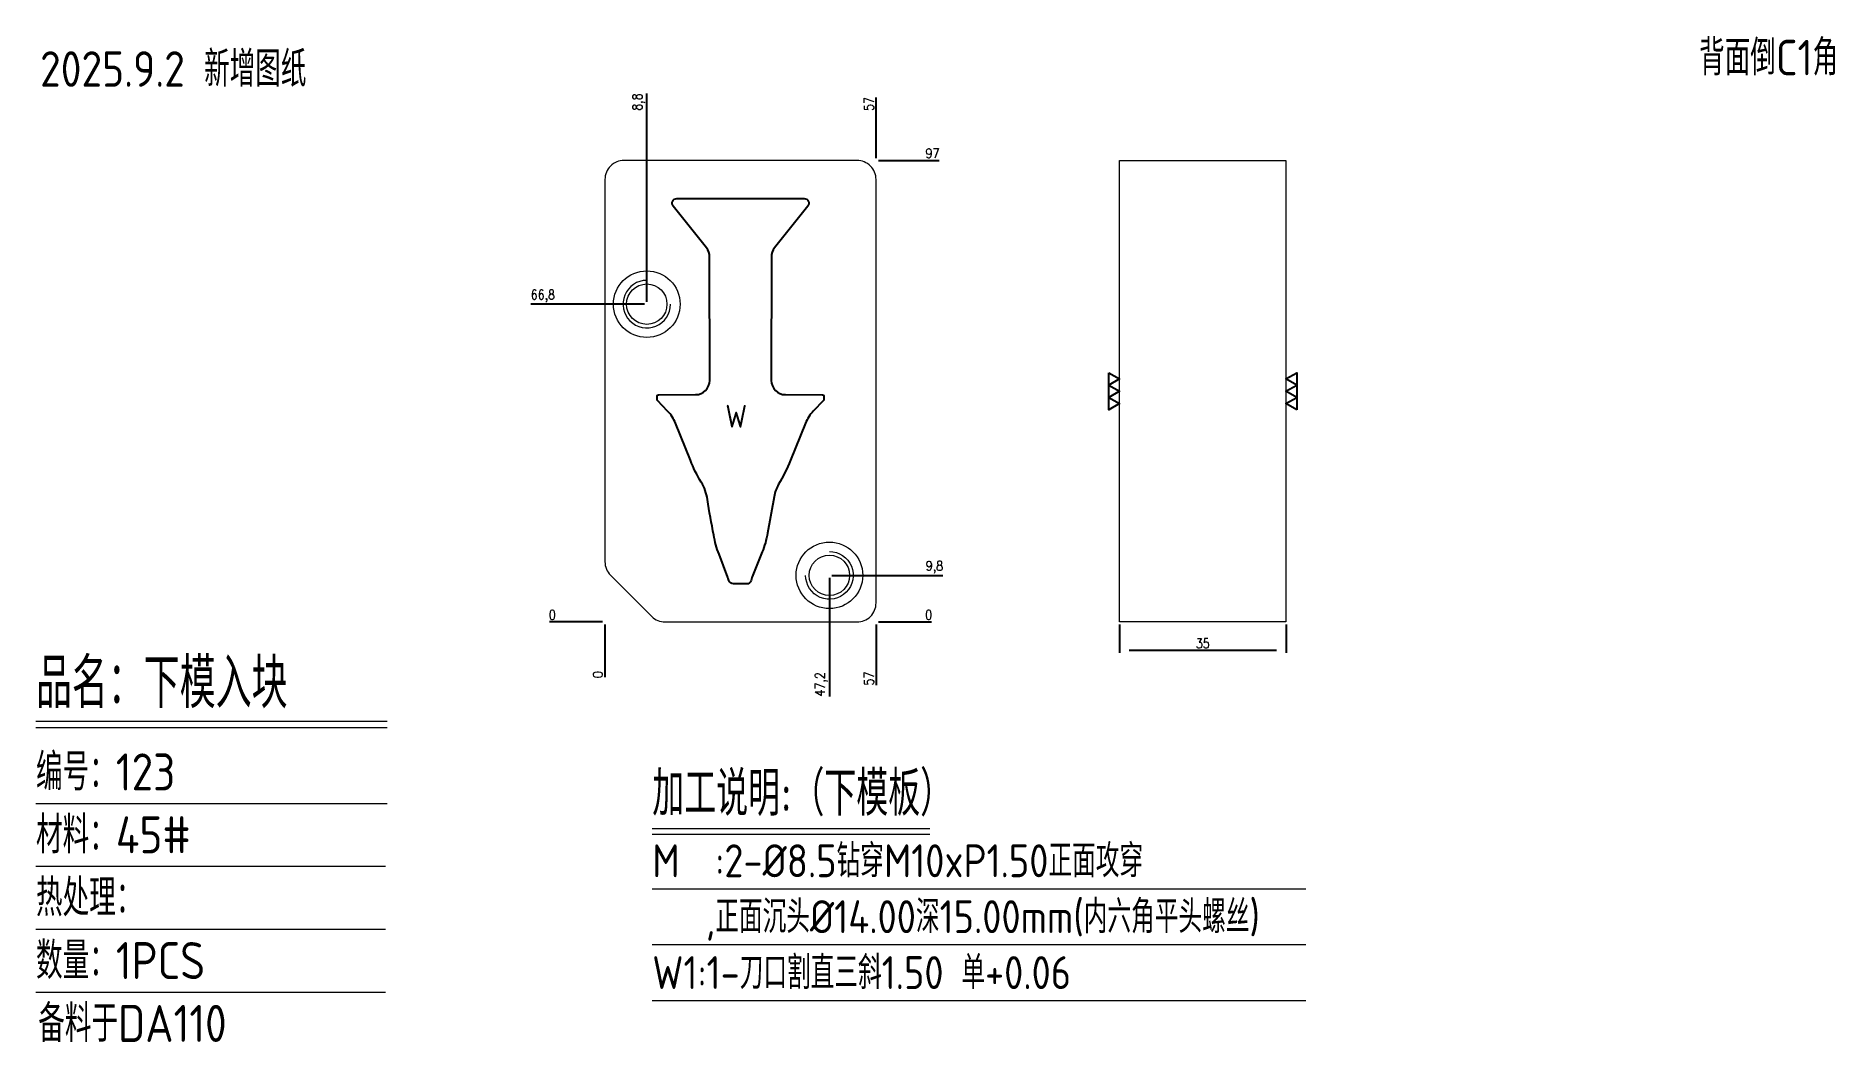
# Model space of a CAD drawing. Header units: millimetres. Extents: x 96304 to 96682, y 1604 to 1816.
import ezdxf
from ezdxf.enums import TextEntityAlignment as Align

# ---------------------------------------------------------------- set-up
doc = ezdxf.new("R2010")
doc.units = ezdxf.units.MM
for name, color, linetype in [('DIE_P', 2, 'Continuous'), ('DIM', 4, 'Continuous'), ('PH', 255, 'Continuous'), ('TEXT', 4, 'Continuous')]:
    doc.layers.add(name, color=color, linetype=linetype)
doc.styles.add('gbenor', font='gbenor.shx', dxfattribs={"bigfont": 'gbcbig.shx'})
doc.styles.get("Standard").update_dxf_attribs({"font": 'txt.shx', "width": 0.85, "bigfont": 'ctxt.shx'})
doc.dimstyles.new('T-2-WX', dxfattribs={"dimtxt": 2, "dimasz": 2, "dimexe": 0.5, "dimexo": 0.5, "dimgap": 0.5, "dimtad": 1, "dimtxsty": 'Standard', "dimblk": 'OPEN30', "dimcen": 0, "dimazin": 3, "dimtfac": 1, "dimtmove": 0, "dimatfit": 3, "dimldrblk": 'OPEN30', "dimlwd": -1, "dimlwe": -1})

# ---------------------------------------------------------------- blocks, each defined once
blk = doc.blocks.new('*D7579')
at = {"layer": 'Defpoints', "color": 0}
for p in [(96423.42, 1692.7), (96480.42, 1692.7), (96490.42, 1692.7)]:
    blk.add_point(p, dxfattribs=at)
at = {"layer": 'DIM', "color": 0}
blk.add_line((96480.92, 1692.7), (96492.05, 1692.7), dxfattribs=at)
at = {"layer": 'DIM', "color": 0, "lineweight": 5, "insert": (96491.48, 1694.2), "char_height": 2, "attachment_point": 5}
blk.add_mtext('0', dxfattribs=at)
blk = doc.blocks.new('_Open30')
blk = doc.blocks.new('*D7580')
at = {"layer": 'Defpoints', "color": 0}
for p in [(96470.62, 1702.5), (96490.42, 1702.5), (96423.42, 1692.7)]:
    blk.add_point(p, dxfattribs=at)
at = {"layer": 'DIM', "color": 0}
for p, q in [((96471.12, 1702.5), (96482.42, 1702.5)), ((96482.42, 1702.5), (96486.42, 1702.5)), ((96486.42, 1702.5), (96494.48, 1702.5))]:
    blk.add_line(p, q, dxfattribs=at)
at = {"layer": 'DIM', "color": 0, "lineweight": 5, "insert": (96492.7, 1704.19), "char_height": 2, "attachment_point": 5}
blk.add_mtext('9,8', dxfattribs=at)
blk = doc.blocks.new('*D7581')
at = {"layer": 'Defpoints', "color": 0}
for p in [(96480.42, 1789.7), (96490.42, 1789.7), (96423.42, 1692.7)]:
    blk.add_point(p, dxfattribs=at)
at = {"layer": 'DIM', "color": 0}
for p, q in [((96480.92, 1789.7), (96484.42, 1789.7)), ((96484.42, 1789.7), (96486.42, 1789.7)), ((96486.42, 1789.7), (96493.67, 1789.7))]:
    blk.add_line(p, q, dxfattribs=at)
at = {"layer": 'DIM', "color": 0, "insert": (96492.29, 1791.2), "char_height": 2, "attachment_point": 5}
blk.add_mtext('97', dxfattribs=at)
blk = doc.blocks.new('*D7582')
at = {"layer": 'Defpoints', "color": 0}
for p in [(96413.42, 1692.7), (96423.42, 1692.7), (96423.42, 1692.7)]:
    blk.add_point(p, dxfattribs=at)
at = {"layer": 'DIM', "color": 0}
blk.add_line((96422.92, 1692.7), (96411.78, 1692.7), dxfattribs=at)
at = {"layer": 'DIM', "color": 0, "lineweight": 5, "insert": (96412.35, 1694.2), "char_height": 2, "attachment_point": 5}
blk.add_mtext('0', dxfattribs=at)
blk = doc.blocks.new('*D7583')
at = {"layer": 'Defpoints', "color": 0}
for p in [(96413.42, 1759.5), (96432.22, 1759.5), (96423.42, 1692.7)]:
    blk.add_point(p, dxfattribs=at)
at = {"layer": 'DIM', "color": 0}
for p, q in [((96417.42, 1759.5), (96407.82, 1759.5)), ((96421.42, 1759.5), (96417.42, 1759.5)), ((96431.72, 1759.5), (96421.42, 1759.5))]:
    blk.add_line(p, q, dxfattribs=at)
at = {"layer": 'DIM', "color": 0, "insert": (96410.37, 1761.19), "char_height": 2, "attachment_point": 5}
blk.add_mtext('66,8', dxfattribs=at)
blk = doc.blocks.new('*D7584')
at = {"layer": 'Defpoints', "color": 0}
for p in [(96423.42, 1692.7), (96480.42, 1692.7), (96480.42, 1682.7)]:
    blk.add_point(p, dxfattribs=at)
at = {"layer": 'DIM', "color": 0}
for p, q in [((96480.42, 1692.2), (96480.42, 1688.7)), ((96480.42, 1688.7), (96480.42, 1686.7)), ((96480.42, 1686.7), (96480.42, 1679.45))]:
    blk.add_line(p, q, dxfattribs=at)
at = {"layer": 'DIM', "color": 0, "lineweight": 5, "insert": (96478.92, 1680.83), "char_height": 2, "attachment_point": 5, "rotation": 90}
blk.add_mtext('57', dxfattribs=at)
blk = doc.blocks.new('*D7585')
at = {"layer": 'Defpoints', "color": 0}
for p in [(96470.62, 1702.5), (96423.42, 1692.7), (96470.62, 1682.7)]:
    blk.add_point(p, dxfattribs=at)
at = {"layer": 'DIM', "color": 0}
for p, q in [((96470.62, 1702), (96470.62, 1690.7)), ((96470.62, 1690.7), (96470.62, 1686.7)), ((96470.62, 1686.7), (96470.62, 1677.02))]:
    blk.add_line(p, q, dxfattribs=at)
at = {"layer": 'DIM', "color": 0, "lineweight": 5, "insert": (96468.93, 1679.61), "char_height": 2, "attachment_point": 5, "rotation": 90}
blk.add_mtext('47,2', dxfattribs=at)
blk = doc.blocks.new('*D7586')
at = {"layer": 'Defpoints', "color": 0}
for p in [(96423.42, 1692.7), (96423.42, 1692.7), (96423.42, 1682.7)]:
    blk.add_point(p, dxfattribs=at)
at = {"layer": 'DIM', "color": 0}
blk.add_line((96423.42, 1692.2), (96423.42, 1681.07), dxfattribs=at)
at = {"layer": 'DIM', "color": 0, "lineweight": 5, "insert": (96421.92, 1681.64), "char_height": 2, "attachment_point": 5, "rotation": 90}
blk.add_mtext('0', dxfattribs=at)
blk = doc.blocks.new('*D7587')
at = {"layer": 'Defpoints', "color": 0}
for p in [(96480.42, 1799.7), (96480.42, 1789.7), (96423.42, 1692.7)]:
    blk.add_point(p, dxfattribs=at)
at = {"layer": 'DIM', "color": 0}
for p, q in [((96480.42, 1795.7), (96480.42, 1802.95)), ((96480.42, 1793.7), (96480.42, 1795.7)), ((96480.42, 1790.2), (96480.42, 1793.7))]:
    blk.add_line(p, q, dxfattribs=at)
at = {"layer": 'DIM', "color": 0, "insert": (96478.92, 1801.58), "char_height": 2, "attachment_point": 5, "rotation": 90}
blk.add_mtext('57', dxfattribs=at)
blk = doc.blocks.new('*D7588')
at = {"layer": 'Defpoints', "color": 0}
for p in [(96432.22, 1799.7), (96432.22, 1759.5), (96423.42, 1692.7)]:
    blk.add_point(p, dxfattribs=at)
at = {"layer": 'DIM', "color": 0}
for p, q in [((96432.22, 1795.7), (96432.22, 1803.76)), ((96432.22, 1791.7), (96432.22, 1795.7)), ((96432.22, 1760), (96432.22, 1791.7))]:
    blk.add_line(p, q, dxfattribs=at)
at = {"layer": 'DIM', "color": 0, "insert": (96430.53, 1801.98), "char_height": 2, "attachment_point": 5, "rotation": 90}
blk.add_mtext('8,8', dxfattribs=at)
blk = doc.blocks.new('*D7589')
at = {"layer": 'Defpoints', "color": 0}
for p in [(96531.61, 1692.7), (96566.61, 1692.7), (96531.61, 1686.7)]:
    blk.add_point(p, dxfattribs=at)
at = {"layer": 'DIM', "color": 0}
for p, q in [((96531.61, 1692.2), (96531.61, 1686.2)), ((96566.61, 1692.2), (96566.61, 1686.2)), ((96564.61, 1686.7), (96533.61, 1686.7))]:
    blk.add_line(p, q, dxfattribs=at)
at = {"layer": 'DIM', "color": 0, "lineweight": 5, "insert": (96549.11, 1688.2), "char_height": 2, "attachment_point": 5}
blk.add_mtext('35', dxfattribs=at)

msp = doc.modelspace()

# ---------------------------------------------------------------- linework, layer by layer
at = {"layer": 'DIE_P', "linetype": 'Continuous', "lineweight": 18, "ltscale": 10}
msp.add_lwpolyline([(96423.417, 1785.702), (96423.417, 1705.359, 0.1989124), (96424.589, 1702.53), (96433.246, 1693.874, 0.1989124), (96436.074, 1692.702), (96476.417, 1692.702, 0.4142136), (96480.417, 1696.702), (96480.417, 1785.702, 0.4142136), (96476.417, 1789.702), (96427.417, 1789.702, 0.4142136)], format="xyb", close=True, dxfattribs=at)
msp.add_lwpolyline([(96531.609, 1789.702), (96566.609, 1789.702), (96566.609, 1692.702), (96531.609, 1692.702)], close=True, dxfattribs=at)
at = {"layer": 'DIE_P', "color": 1}
msp.add_lwpolyline([(96442.453, 1740.479, 0.4137483), (96445.446, 1743.481), (96445.428, 1769.434, 0.1701624), (96444.77, 1771.306), (96437.751, 1780.077, -0.6289322), (96438.532, 1781.702), (96465.302, 1781.702, -0.6289322), (96466.083, 1780.077), (96459.065, 1771.306, 0.1701624), (96458.407, 1769.434), (96458.389, 1743.481, 0.4137483), (96461.382, 1740.479), (96469.13, 1740.461, -0.4098014), (96469.43, 1740.165), (96469.439, 1739.442, -0.1968568), (96469.355, 1739.231), (96467.23, 1737.016, 0.0957045), (96465.583, 1734.467), (96462.45, 1726.693, -0.032479), (96459.934, 1721.643, 0.0879477), (96458.972, 1719.021), (96457.606, 1711.357, -0.0513364), (96456.478, 1707.419), (96454.375, 1702.176, 0.0279029), (96454.304, 1701.965), (96454.157, 1701.435, -0.337195), (96453.193, 1700.702), (96450.417, 1700.702, -0.3412861), (96449.449, 1701.449), (96449.343, 1701.857, 0.0276004), (96449.275, 1702.067), (96447.415, 1706.926, -0.058227), (96446.299, 1710.944, -0.0114511), (96444.983, 1718.438, 0.0986135), (96443.652, 1722.111, -0.0423146), (96441.384, 1726.693), (96438.252, 1734.467, 0.0957045), (96436.604, 1737.016), (96434.479, 1739.231, -0.1968568), (96434.396, 1739.442), (96434.405, 1740.165, -0.4098014), (96434.704, 1740.461)], format="xyb", close=True, dxfattribs=at)
at = {"layer": 'DIE_P', "lineweight": 18}
for points in [[(96432.217, 1764.502, 2.4142136), (96437.217, 1759.502)], [(96470.617, 1707.502, -2.4142136), (96465.617, 1702.502)]]:
    msp.add_lwpolyline(points, format="xyb", dxfattribs=at)
at = {"layer": 'DIE_P', "linetype": 'Continuous', "lineweight": 18, "ltscale": 10}
for centre in [(96432.217, 1759.502), (96470.617, 1702.502)]:
    msp.add_circle(centre, 7, dxfattribs=at)
at = {"layer": 'DIE_P', "lineweight": 18}
for centre in [(96432.217, 1759.502), (96470.617, 1702.502)]:
    msp.add_circle(centre, 4.25, dxfattribs=at)
at = {"layer": 'DIM', "color": 4, "linetype": 'Continuous', "lineweight": 5}
for p, q in [((96303.799, 1671.874), (96377.61, 1671.874)), ((96303.799, 1670.514), (96377.61, 1670.514)), ((96303.799, 1654.578), (96377.61, 1654.578)), ((96303.799, 1641.364), (96377.29, 1641.364)), ((96303.799, 1628.149), (96377.29, 1628.149)), ((96303.799, 1614.934), (96377.29, 1614.934))]:
    msp.add_line(p, q, dxfattribs=at)
at = {"layer": 'TEXT', "color": 3, "lineweight": 5}
for p, q in [((96433.366, 1649.323), (96491.759, 1649.323)), ((96433.366, 1648.113), (96491.759, 1648.113)), ((96433.366, 1636.639), (96570.785, 1636.639)), ((96433.366, 1624.889), (96570.785, 1624.889)), ((96433.366, 1613.138), (96570.785, 1613.138))]:
    msp.add_line(p, q, dxfattribs=at)
at = {"layer": 'TEXT'}
for points in [[(96529.359, 1745.099), (96531.609, 1743.8), (96529.359, 1742.501), (96531.609, 1741.202), (96529.359, 1739.903), (96531.609, 1738.604), (96529.359, 1737.305), (96529.359, 1745.099)], [(96568.859, 1737.305), (96566.609, 1738.604), (96568.859, 1739.903), (96566.609, 1741.202), (96568.859, 1742.501), (96566.609, 1743.8), (96568.859, 1745.099), (96568.859, 1737.305)]]:
    msp.add_lwpolyline(points, close=True, dxfattribs=at)

# ---------------------------------------------------------------- texts
at = {"layer": 'DIM', "color": 3, "linetype": 'Continuous', "lineweight": 5, "style": 'gbenor'}
for s, height, p in [('品名：下模入块', 10.494, (96303.799, 1674.595)), ('编号：123', 7.7733, (96303.799, 1657.299)), ('材料：45#', 7.7733, (96303.799, 1644.084)), ('热处理： ', 7.7733, (96303.799, 1630.87)), ('数量：1PCS', 7.7733, (96303.799, 1617.655)), ('备料于DA110', 7.7733, (96304.272, 1604.44))]:
    msp.add_text(s, height=height, dxfattribs=at).set_placement(p)
at = {"layer": 'PH', "color": 6, "linetype": 'Continuous', "style": 'gbenor'}
msp.add_text('2025.9.2 新增图纸', height=7.46496, dxfattribs=at).set_placement((96332.656, 1809.316), align=Align.MIDDLE)
at = {"layer": 'TEXT', "color": 4, "lineweight": 18, "style": 'gbenor'}
msp.add_text('背面倒C1角', height=7.4609, dxfattribs=at).set_placement((96653.476, 1807.598))
at = {"layer": 'TEXT', "color": 4, "style": 'gbenor'}
msp.add_text('W', height=4.8, dxfattribs=at).set_placement((96451.02, 1735.944), align=Align.MIDDLE_CENTER)
at = {"layer": 'TEXT', "color": 4, "lineweight": 5, "style": 'gbenor'}
for s, height, p in [('加工说明:（下模板）', 9.3312, (96433.366, 1651.984)), ('M  :2-%%c8.5钻穿M10xP1.50正面攻穿', 6.912, (96433.366, 1639.058)), ('   ,正面沉头%%C14.00深15.00mm(内六角平头螺丝)', 6.912, (96433.366, 1627.308))]:
    msp.add_text(s, height=height, dxfattribs=at).set_placement(p)
at = {"layer": 'TEXT', "color": 1, "lineweight": 5, "style": 'gbenor'}
msp.add_text('W1:1-刀口割直三斜1.50 单+0.06   ', height=6.912, dxfattribs=at).set_placement((96433.366, 1615.558))

# ---------------------------------------------------------------- dimensions: what is measured, and where the dimension line sits
at = {"layer": 'DIM', "color": 4}
for feature_location, offset, dtype, picture, middle in [((96432.217, 1759.502), (0, 40.2), 1, '*D7588', (96430.527, 1801.983)), ((96480.417, 1789.702), (0, 10), 1, '*D7587', (96478.917, 1801.578)), ((96480.417, 1789.702), (10, 0), 0, '*D7581', (96492.294, 1791.202)), ((96432.217, 1759.502), (-18.8, 0), 0, '*D7583', (96410.367, 1761.192))]:
    dim = msp.add_ordinate_dim(feature_location=feature_location, offset=offset, dtype=dtype, origin=(96423.417, 1692.702), dimstyle='T-2-WX', dxfattribs=at)
    dim.commit()
    dim.dimension.update_dxf_attribs({"geometry": picture, "text_midpoint": middle})
at = {"layer": 'DIM', "color": 4, "lineweight": 5}
for feature_location, offset, dtype, origin, picture, middle in [((96470.617, 1702.502), (19.8, 0), 0, (96423.417, 1692.702), '*D7580', (96492.698, 1704.192)), ((96470.617, 1702.502), (0, -19.8), 1, (96423.417, 1692.702), '*D7585', (96468.927, 1679.611)), ((96423.417313876, 1692.701968515), (-10, 0), 0, (96423.417313876, 1692.701968515), '*D7582', (96412.350647209, 1694.201968515)), ((96480.417313896, 1692.701968515), (10, 0), 0, (96423.417313876, 1692.701968515), '*D7579', (96491.483980563, 1694.201968515)), ((96423.417313876, 1692.701968515), (0, -10), 1, (96423.417313876, 1692.701968515), '*D7586', (96421.917313876, 1681.635301849)), ((96480.417, 1692.702), (0, -10), 1, (96423.417, 1692.702), '*D7584', (96478.917, 1680.826))]:
    dim = msp.add_ordinate_dim(feature_location=feature_location, offset=offset, dtype=dtype, origin=origin, dimstyle='T-2-WX', dxfattribs=at)
    dim.commit()
    dim.dimension.update_dxf_attribs({"geometry": picture, "text_midpoint": middle})
at = {"layer": 'DIM', "lineweight": 5}
dim = msp.add_linear_dim(base=(96531.609, 1686.702), p1=(96566.609, 1692.702), p2=(96531.609, 1692.702), dimstyle='T-2-WX', dxfattribs=at)
dim.commit()
dim.dimension.update_dxf_attribs({"geometry": '*D7589', "text_midpoint": (96549.109, 1688.202)})

doc.saveas('drawing.dxf')
